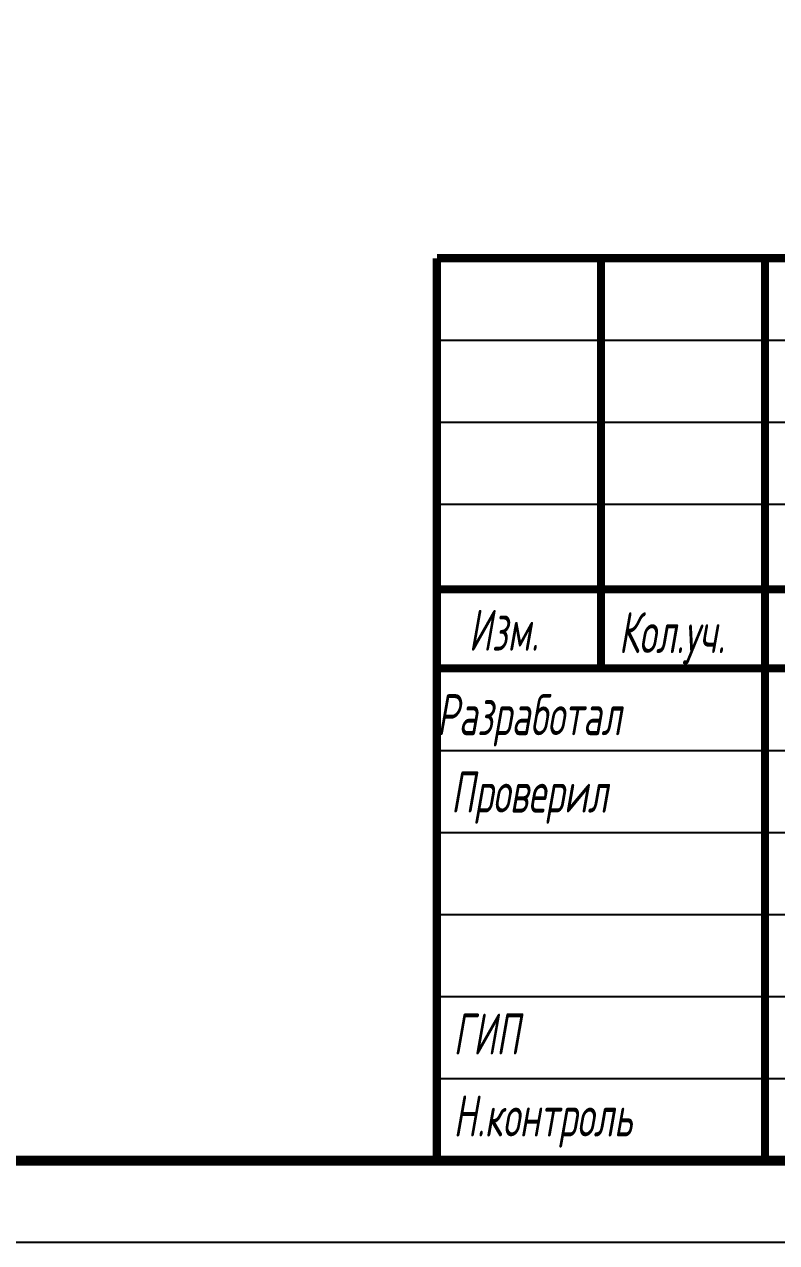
# Model space of a CAD drawing. Header units: millimetres. Extents: x 4241 to 6572, y 870 to 1291.
# Drawn here: x 4446.3 to 4492.2, y 880.9 to 955.2 of the extents above; entities that cross this region are included whole.
import ezdxf
from ezdxf.enums import TextEntityAlignment as Align

# ---------------------------------------------------------------- set-up
doc = ezdxf.new("R2010")
doc.units = ezdxf.units.MM
for name, color, linetype in [('00_штамп', 7, 'Continuous'), ('_Штамп_рамка', 7, 'Continuous'), ('Штамп', 7, 'Continuous')]:
    doc.layers.add(name, color=color, linetype=linetype)
doc.styles.add('Romans_2.5', font='romans.shx', dxfattribs={"width": 0.75, "height": 2.5})
doc.styles.add('ПС_eskdu', font='eskdu.shx', dxfattribs={"width": 0.8, "oblique": 10})

# ---------------------------------------------------------------- blocks, each defined once
blk = doc.blocks.new('*U758')
blk.add_lwpolyline([(0, 0), (0, 297), (420, 297), (420, 0), (0, 0)])
at = {"const_width": 0.6}
blk.add_lwpolyline([(20, 5), (20, 292), (415, 292), (415, 5), (20, 5)], dxfattribs=at)
at = {"style": 'Romans_2.5', "width": 0.75}
blk.add_attdef('ФОРМАТ', text='', height=2.5, dxfattribs=at).set_placement((380, 2.5), align=Align.MIDDLE_LEFT)

msp = doc.modelspace()

# ---------------------------------------------------------------- linework, layer by layer
at = {"layer": '00_штамп', "color": 7, "linetype": 'Continuous'}
for p, q in [((4471.4956, 935.9042), (4536.4956, 935.9042)), ((4471.4956, 930.9042), (4536.4956, 930.9042)), ((4471.4956, 925.9042), (4536.4956, 925.9042)), ((4471.4956, 910.9042), (4536.4956, 910.9042)), ((4471.4956, 905.9042), (4536.4956, 905.9042)), ((4471.4956, 900.9042), (4536.4956, 900.9042)), ((4471.4956, 895.9042), (4536.4956, 895.9042)), ((4471.4956, 890.9042), (4536.4956, 890.9042))]:
    msp.add_line(p, q, dxfattribs=at)
at = {"layer": '00_штамп', "color": 7, "linetype": 'Continuous', "const_width": 0.5}
for points in [[(4471.4956, 940.9042), (4471.4956, 885.9042)], [(4481.4956, 940.9042), (4481.4956, 915.9042)], [(4491.4956, 940.9042), (4491.4956, 885.9042)], [(4536.4956, 920.7234), (4471.4956, 920.7234)], [(4656.4956, 915.9042), (4471.4956, 915.9042)]]:
    msp.add_lwpolyline(points, dxfattribs=at)
at = {"layer": '00_штамп', "color": 7, "linetype": 'Continuous', "ltscale": 0.1, "const_width": 0.5}
msp.add_lwpolyline([(4471.4956, 940.9042), (4656.4956, 940.9042)], dxfattribs=at)
at = {"layer": '00_штамп', "color": 7, "linetype": 'Continuous', "ltscale": 0.1}
msp.add_lwpolyline([(4471.4956, 885.9042), (4656.4956, 885.9042)], dxfattribs=at)

# ---------------------------------------------------------------- block references
at = {"layer": '_Штамп_рамка'}
msp.add_blockref('*U758', (4241.4956, 880.9042), dxfattribs=at)

# ---------------------------------------------------------------- texts
at = {"lineweight": 15, "style": 'ПС_eskdu', "oblique": 10, "width": 0.8}
for s, p in [('Проверил', (4472.3541, 907.112)), ('ГИП', (4472.4956, 892.3724)), ('Н.контроль', (4472.4956, 887.3724))]:
    msp.add_text(s, height=2.5, dxfattribs=at).set_placement(p)
at = {"layer": '00_штамп', "color": 7, "linetype": 'Continuous', "lineweight": 20, "style": 'ПС_eskdu', "oblique": 10, "width": 0.8}
for s, p in [('Изм.', (4473.4306, 916.9816)), ('Кол.уч.', (4482.5816, 916.8362))]:
    msp.add_text(s, height=2.5, dxfattribs=at).set_placement(p)
at = {"layer": 'Штамп', "color": 7, "linetype": 'Continuous', "lineweight": 15, "style": 'ПС_eskdu', "oblique": 10, "width": 0.8}
msp.add_text('Разработал', height=2.5, dxfattribs=at).set_placement((4471.4907, 911.8309, 286.247))

doc.saveas('drawing.dxf')
